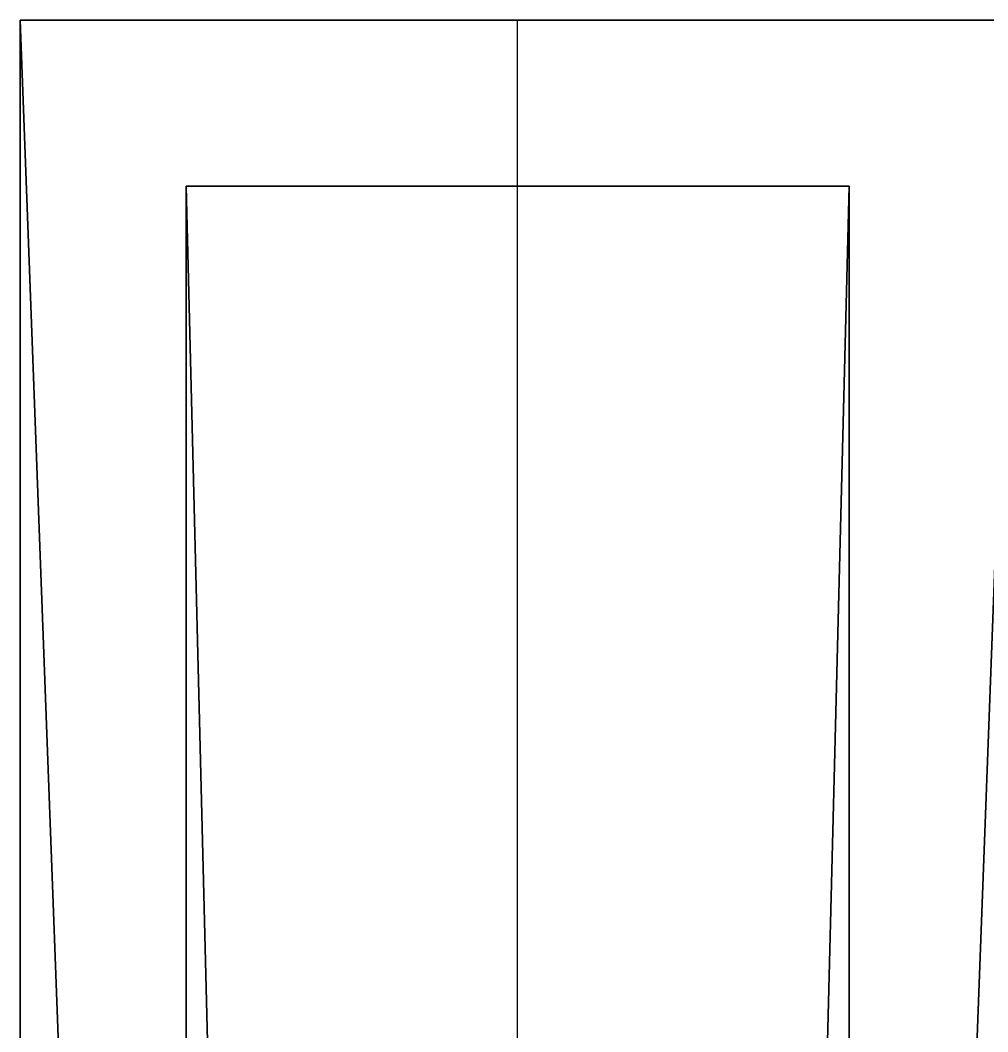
# Model space of a CAD drawing. Extents: x -93 to 34039, y -1114 to 8560.
# Drawn here: x -18 to -0.49, y 1919.79 to 1938.1 of the extents above; entities that cross this region are included whole.
import ezdxf

# ---------------------------------------------------------------- set-up
doc = ezdxf.new("R2010")
doc.units = 0
doc.layers.get('0').update_dxf_attribs({"color": 13, "linetype": 'CONTINUOUS'})
for name, color, linetype in [('_____18_______2____', 134, 'CONTINUOUS'), ('_____18_______2_____', 36, 'CONTINUOUS'), ('_SYSTEM__CT_MODE', 252, 'CONTINUOUS'), ('_SYSTEM__RG_COLOR', 36, 'CONTINUOUS'), ('_SYSTEM__SKALER', 134, 'CONTINUOUS')]:
    doc.layers.add(name, color=color, linetype=linetype)

# ---------------------------------------------------------------- blocks, each defined once
blk = doc.blocks.new('V_MAR')
for p, q in [((294, 8), (0, 8)), ((0, 8), (0, -8)), ((294, -8), (0, -8))]:
    blk.add_line(p, q)
mesh = blk.add_polyface()
corners = [(294, -8), (0, 8), (0, -8), (294, 8)]
mesh.append_faces([[corners[k] for k in face] for face in [(0, 1, 2), (1, 0, 3)]], dxfattribs={"vtx0": -1})
blk = doc.blocks.new('L_MAR')
for p, q in [((0, 8), (0, -8)), ((0, 8, 594), (0, -8, 594)), ((0, 8, 594), (0, 8)), ((0, -8, 594), (0, -8))]:
    blk.add_line(p, q)
mesh = blk.add_polyface()
corners = [(0, 8, 594), (0, -8), (0, -8, 594), (0, 8)]
mesh.append_faces([[corners[k] for k in face] for face in [(0, 1, 2), (1, 0, 3)]], dxfattribs={"vtx0": -1})
blk = doc.blocks.new('N_MAR')
for p, q in [((0, 8), (294, 8)), ((0, -8), (0, 8)), ((0, -8), (294, -8))]:
    blk.add_line(p, q)
mesh = blk.add_polyface()
corners = [(294, 8), (0, -8), (0, 8), (294, -8)]
mesh.append_faces([[corners[k] for k in face] for face in [(0, 1, 2), (1, 0, 3)]], dxfattribs={"vtx0": -1})
blk = doc.blocks.new('N')
for p, q in [((0, 8), (0, 16)), ((300, 16), (0, 16)), ((0, 0), (0, 8)), ((300, 8), (0, 8))]:
    blk.add_line(p, q)
blk = doc.blocks.new('V')
for p, q in [((0, 8), (0, 16)), ((300, 16), (0, 16)), ((300, 8), (0, 8)), ((0, 0), (0, 8))]:
    blk.add_line(p, q)
blk = doc.blocks.new('L')
for p, q in [((0, 16), (0, 8)), ((0, 8, 600), (0, 16, 600)), ((0, 16), (0, 16, 600)), ((0, 0, 600), (0, 8, 600)), ((0, 8), (0, 8, 600)), ((0, 8), (0, 0)), ((0, 0), (0, 0, 600))]:
    blk.add_line(p, q)
blk = doc.blocks.new('MARKER_TEKSTUR_F')
for p, q in [((300, 16, 600), (0, 16, 600)), ((0, 16, 600), (0, 16)), ((0, 16), (300, 16))]:
    blk.add_line(p, q)
blk = doc.blocks.new('SKALER_4')
for p, q in [((0, 0), (1, 0)), ((0, 0, 1), (0, 0)), ((1, 0, 1), (0, 0, 1)), ((1, 0), (1, 0, 1))]:
    blk.add_line(p, q)
blk = doc.blocks.new('TELO_F_13')
for p, q in [((0, 18), (826, 18)), ((826, 18, 481), (0, 18, 481)), ((0, 18, 481), (0, 18)), ((0, 18, 481), (0, 0, 481)), ((0, 0), (0, 18)), ((826, 18), (826, 18, 481)), ((826, 18, 481), (826, 0, 481)), ((826, 18), (826, 0)), ((826, 0, 481), (0, 0, 481)), ((0, 0), (826, 0)), ((0, 0, 481), (0, 0)), ((826, 0), (826, 0, 481))]:
    blk.add_line(p, q)
at = {"layer": '_SYSTEM__SKALER', "xscale": 2.753333333333333, "zscale": 0.801666666666666}
blk.add_blockref('SKALER_4', (0, 0), dxfattribs=at)
mesh = blk.add_polyface()
corners = [(0, 18, 481), (826, 18), (0, 18), (826, 18, 481)]
mesh.append_faces([[corners[k] for k in face] for face in [(0, 1, 2), (1, 0, 3)]], dxfattribs={"vtx0": -1})
mesh = blk.add_polyface()
corners = [(826, 0, 481), (0, 18, 481), (0, 0, 481), (826, 18, 481)]
mesh.append_faces([[corners[k] for k in face] for face in [(0, 1, 2), (1, 0, 3)]], dxfattribs={"vtx0": -1})
mesh = blk.add_polyface()
corners = [(0, 18, 481), (0, 0), (0, 0, 481), (0, 18)]
mesh.append_faces([[corners[k] for k in face] for face in [(0, 1, 2), (1, 0, 3)]], dxfattribs={"vtx0": -1})
mesh = blk.add_polyface()
corners = [(826, 18), (0, 0), (0, 18), (826, 0)]
mesh.append_faces([[corners[k] for k in face] for face in [(0, 1, 2), (1, 0, 3)]], dxfattribs={"vtx0": -1})
mesh = blk.add_polyface()
corners = [(826, 18), (826, 0, 481), (826, 0), (826, 18, 481)]
mesh.append_faces([[corners[k] for k in face] for face in [(0, 1, 2), (1, 0, 3)]], dxfattribs={"vtx0": -1})
mesh = blk.add_polyface()
corners = [(826, 0), (0, 0, 481), (0, 0), (826, 0, 481)]
mesh.append_faces([[corners[k] for k in face] for face in [(0, 1, 2), (1, 0, 3)]], dxfattribs={"vtx0": -1})
blk = doc.blocks.new('RAMKA_PANEL_F_12')
for p, q in [((0, 0), (0, 18)), ((0, 0, 826), (0, 18, 826))]:
    blk.add_line(p, q)
at = {"extrusion": (1, 0, 6.12323e-17), "rotation": 270}
blk.add_blockref('TELO_F_13', (0, 826), dxfattribs=at)
at = {"layer": '_SYSTEM__CT_MODE', "xscale": 1.603333333333333, "yscale": 1.125}
for name, p in [('N', (0, 0)), ('V', (0, 0, 826))]:
    blk.add_blockref(name, p, dxfattribs=at)
at = {"layer": '_SYSTEM__CT_MODE', "yscale": 1.125, "zscale": 1.376666666666667}
blk.add_blockref('L', (0, 0), dxfattribs=at)
at = {"layer": '_SYSTEM__CT_MODE', "xscale": 1.603333333333333, "yscale": 1.125, "zscale": 1.376666666666667}
blk.add_blockref('MARKER_TEKSTUR_F', (0, 0), dxfattribs=at)
at = {"layer": '_SYSTEM__RG_COLOR', "color": 1, "xscale": 1.615646258503402}
for name, p, yscale in [('V_MAR', (3, 9, 823), 0.75), ('N_MAR', (3, 9, 3), 0.7499999999999996)]:
    blk.add_blockref(name, p, dxfattribs=dict(at, yscale=yscale))
at = {"layer": '_SYSTEM__RG_COLOR', "color": 1, "yscale": 0.75, "zscale": 1.380471380471381}
blk.add_blockref('L_MAR', (3, 9, 3), dxfattribs=at)
blk = doc.blocks.new('PANEL_F_12')
blk.add_blockref('RAMKA_PANEL_F_12', (0, 0))
blk = doc.blocks.new('TELO_F_15')
for p, q in [((0, 18), (1988, 18)), ((1988, 18, 481), (0, 18, 481)), ((0, 18, 481), (0, 18)), ((0, 18, 481), (0, 0, 481)), ((0, 0), (0, 18)), ((1988, 18), (1988, 18, 481)), ((1988, 18, 481), (1988, 0, 481)), ((1988, 18), (1988, 0)), ((1988, 0, 481), (0, 0, 481)), ((0, 0), (1988, 0)), ((0, 0, 481), (0, 0)), ((1988, 0), (1988, 0, 481))]:
    blk.add_line(p, q)
at = {"layer": '_SYSTEM__SKALER', "xscale": 6.626666666666662, "zscale": 0.801666666666666}
blk.add_blockref('SKALER_4', (0, 0), dxfattribs=at)
mesh = blk.add_polyface()
corners = [(0, 18, 481), (1988, 18), (0, 18), (1988, 18, 481)]
mesh.append_faces([[corners[k] for k in face] for face in [(0, 1, 2), (1, 0, 3)]], dxfattribs={"vtx0": -1})
mesh = blk.add_polyface()
corners = [(1988, 0, 481), (0, 18, 481), (0, 0, 481), (1988, 18, 481)]
mesh.append_faces([[corners[k] for k in face] for face in [(0, 1, 2), (1, 0, 3)]], dxfattribs={"vtx0": -1})
mesh = blk.add_polyface()
corners = [(0, 18, 481), (0, 0), (0, 0, 481), (0, 18)]
mesh.append_faces([[corners[k] for k in face] for face in [(0, 1, 2), (1, 0, 3)]], dxfattribs={"vtx0": -1})
mesh = blk.add_polyface()
corners = [(1988, 18), (0, 0), (0, 18), (1988, 0)]
mesh.append_faces([[corners[k] for k in face] for face in [(0, 1, 2), (1, 0, 3)]], dxfattribs={"vtx0": -1})
mesh = blk.add_polyface()
corners = [(1988, 18), (1988, 0, 481), (1988, 0), (1988, 18, 481)]
mesh.append_faces([[corners[k] for k in face] for face in [(0, 1, 2), (1, 0, 3)]], dxfattribs={"vtx0": -1})
mesh = blk.add_polyface()
corners = [(1988, 0), (0, 0, 481), (0, 0), (1988, 0, 481)]
mesh.append_faces([[corners[k] for k in face] for face in [(0, 1, 2), (1, 0, 3)]], dxfattribs={"vtx0": -1})
blk = doc.blocks.new('RAMKA_PANEL_F_14')
for p, q in [((0, 0), (0, 18)), ((0, 0, 1988), (0, 18, 1988))]:
    blk.add_line(p, q)
at = {"extrusion": (1, 0, 6.12323e-17), "rotation": 270}
blk.add_blockref('TELO_F_15', (0, 1988), dxfattribs=at)
at = {"layer": '_SYSTEM__CT_MODE', "xscale": 1.603333333333333, "yscale": 1.125}
for name, p in [('N', (0, 0)), ('V', (0, 0, 1988))]:
    blk.add_blockref(name, p, dxfattribs=at)
at = {"layer": '_SYSTEM__CT_MODE', "yscale": 1.125, "zscale": 3.313333333333333}
blk.add_blockref('L', (0, 0), dxfattribs=at)
at = {"layer": '_SYSTEM__CT_MODE', "xscale": 1.603333333333333, "yscale": 1.125, "zscale": 3.313333333333333}
blk.add_blockref('MARKER_TEKSTUR_F', (0, 0), dxfattribs=at)
at = {"layer": '_SYSTEM__RG_COLOR', "color": 1, "xscale": 1.615646258503402}
for name, p, yscale in [('V_MAR', (3, 9, 1985), 0.75), ('N_MAR', (3, 9, 3), 0.7499999999999996)]:
    blk.add_blockref(name, p, dxfattribs=dict(at, yscale=yscale))
at = {"layer": '_SYSTEM__RG_COLOR', "color": 1, "yscale": 0.75, "zscale": 3.336700336700337}
blk.add_blockref('L_MAR', (3, 9, 3), dxfattribs=at)
blk = doc.blocks.new('PANEL_F_14')
blk.add_blockref('RAMKA_PANEL_F_14', (0, 0))

msp = doc.modelspace()

# ---------------------------------------------------------------- block references
at = {"layer": '_____18_______2____', "extrusion": (2.93159e-31, -7.65714e-16, -1), "rotation": 270}
msp.add_blockref('PANEL_F_14', (0, 1938.1, -2098.183), dxfattribs=at)
at = {"layer": '_____18_______2_____', "extrusion": (2.93159e-31, -7.65714e-16, -1), "rotation": 270}
msp.add_blockref('PANEL_F_12', (0, 1938.1, -2928), dxfattribs=at)

doc.saveas('drawing.dxf')
